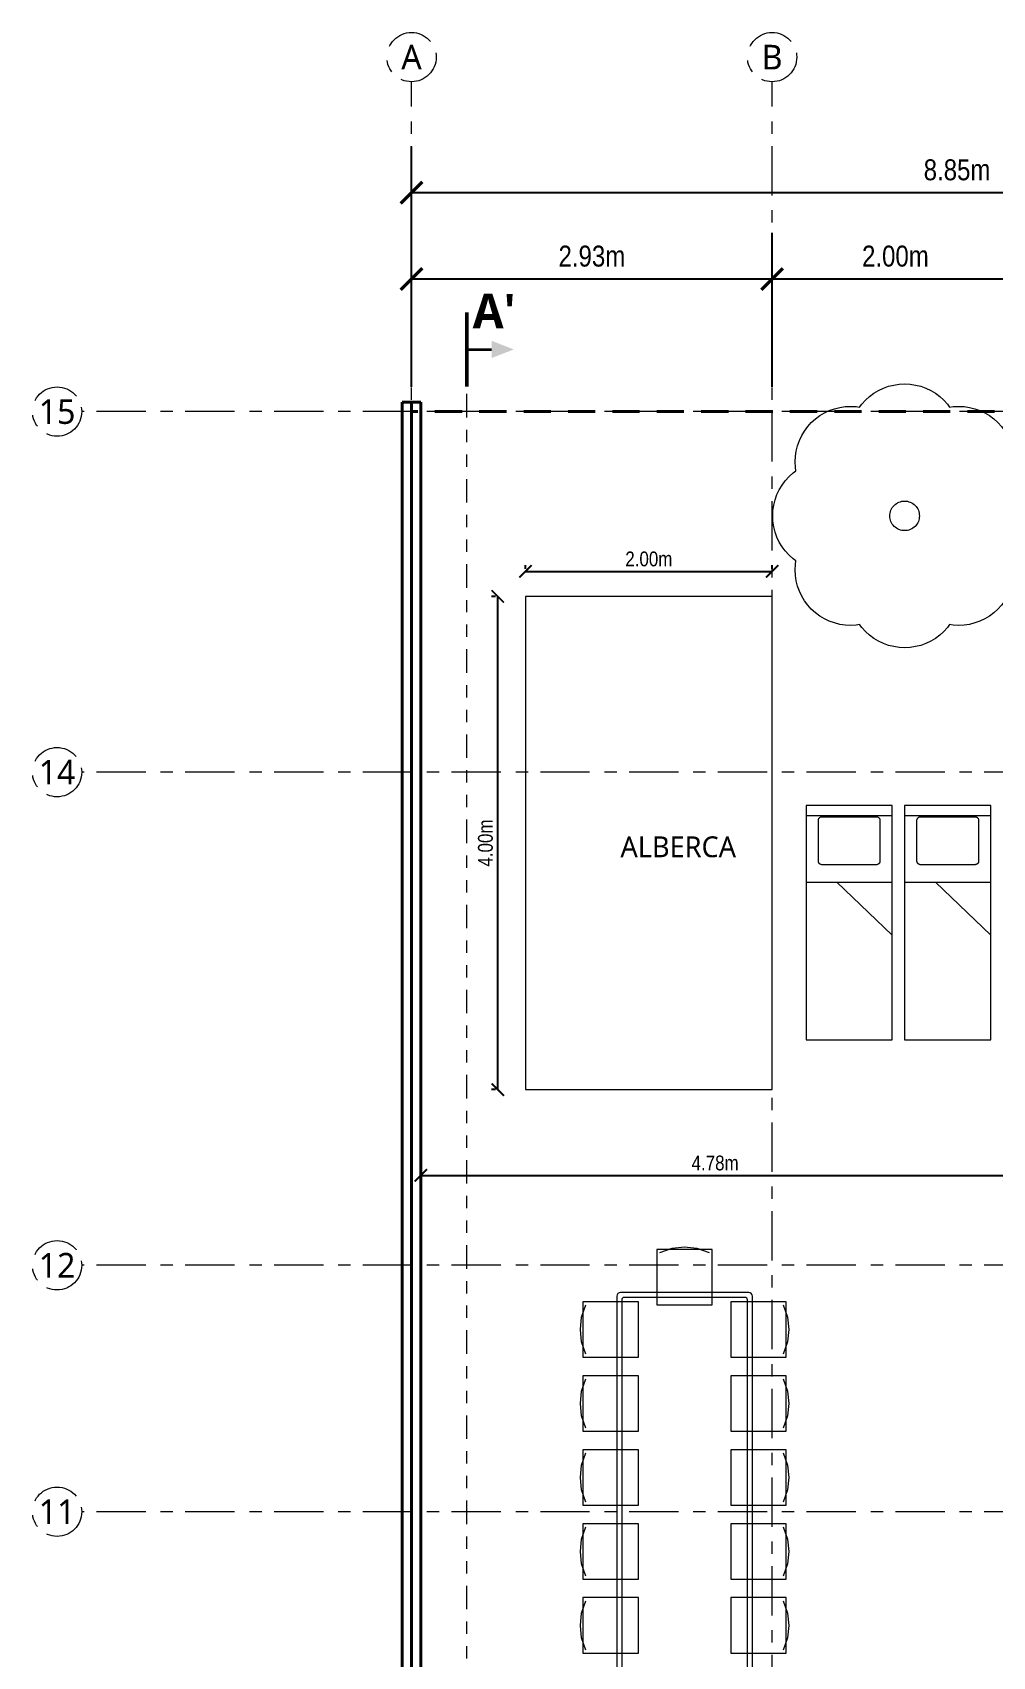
# Model space of a CAD drawing. Header units: metres. Extents: x 28.9 to 123.7, y -14.9 to 27.3.
# Drawn here: x 28.86 to 36.65, y 14.15 to 27.32 of the extents above; entities that cross this region are included whole.
import ezdxf
from ezdxf.enums import TextEntityAlignment as Align

# ---------------------------------------------------------------- set-up
doc = ezdxf.new("R2010")
doc.units = ezdxf.units.M
for name, pattern in [('EJE', [0.6, 0.4, -0.08, 0, -0.12]), ('PHANTOM', [6.35, 3.175, -0.635, 0.635, -0.635, 0.635, -0.635]), ('VACIO', [0.36, 0.22, -0.14])]:
    doc.linetypes.add(name, pattern=pattern)
for name, color, linetype, lineweight in [('001_Muros', 7, 'Continuous', 40), ('002_EjesVerticales', 8, 'EJE', 9), ('006_Mobiliario', 6, 'Continuous', 18), ('007_Textos', 7, 'Continuous', 18), ('008_Cotas', 8, 'Continuous', 13), ('017_LineaDeCorte', 1, 'Continuous', 30)]:
    doc.layers.add(name, color=color, linetype=linetype, lineweight=lineweight)
doc.styles.add('OpenSans', font='OpenSans-Regular.ttf')
doc.styles.add('OpenSans-SemiBold', font='OpenSans-SemiBold.ttf')
doc.styles.add('OpenSansCondensed-Light', font='OpenSansCondensed-Light.ttf')
doc.dimstyles.new('EZDXF', dxfattribs={"dimtxt": 0.25, "dimasz": 0.175, "dimexe": 0.375, "dimexo": 0.125, "dimgap": 0.1, "dimtad": 1, "dimzin": 4, "dimtxsty": 'OpenSansCondensed-Light', "dimblk": 'ARCHTICK', "dimcen": 2.5, "dimazin": 1, "dimtfac": 0.5, "dimtmove": 2, "dimatfit": 3})

# ---------------------------------------------------------------- blocks, each defined once
blk = doc.blocks.new('EJE')
at = {"color": 0}
blk.add_circle((0, 0), 0.2, dxfattribs=at)
at = {"color": 0, "style": 'OpenSans'}
blk.add_attdef('EJE', text='', height=0.2, dxfattribs=at).set_placement((0, 0), align=Align.MIDDLE_CENTER)
blk = doc.blocks.new('_ARCHTICK')
at = {"color": 0, "linetype": 'ByBlock', "const_width": 0.15}
blk.add_lwpolyline([(-0.5, -0.5), (0.5, 0.5)], dxfattribs=at)
blk = doc.blocks.new('*D7')
at = {"layer": '008_Cotas', "color": 0, "lineweight": -2, "transparency": 16777216}
for p, q in [((34.86, 24.446), (34.86, 25.696)), ((36.86, 24.446), (36.86, 25.696)), ((36.86, 25.321), (34.86, 25.321))]:
    blk.add_line(p, q, dxfattribs=at)
at = {"layer": 'Defpoints', "color": 0, "transparency": 16777216}
for p in [(34.86, 25.321), (34.86, 24.321), (36.86, 24.321)]:
    blk.add_point(p, dxfattribs=at)
at = {"layer": '008_Cotas', "color": 0, "lineweight": -2, "transparency": 16777216, "xscale": 0.175, "yscale": 0.175, "zscale": 0.175, "rotation": 180}
blk.add_blockref('_ARCHTICK', (34.86, 25.321), dxfattribs=at)
at = {"layer": '008_Cotas', "color": 0, "lineweight": -2, "transparency": 16777216, "xscale": 0.175, "yscale": 0.175, "zscale": 0.175}
blk.add_blockref('_ARCHTICK', (36.86, 25.321), dxfattribs=at)
at = {"layer": '008_Cotas', "color": 0, "transparency": 16777216, "insert": (35.86, 25.506), "char_height": 0.17, "attachment_point": 5, "style": 'OpenSansCondensed-Light', "bg_fill": 3, "box_fill_scale": 1.1, "bg_fill_color": 9, "bg_fill_true_color": 13158600, "bg_fill_transparency": 0}
blk.add_mtext('2.00m', dxfattribs=at)
blk = doc.blocks.new('*D8')
at = {"layer": '008_Cotas', "color": 0, "lineweight": -2, "transparency": 16777216}
for p, q in [((31.935, 24.446), (31.935, 25.696)), ((34.86, 24.446), (34.86, 25.696)), ((34.86, 25.321), (31.935, 25.321))]:
    blk.add_line(p, q, dxfattribs=at)
at = {"layer": 'Defpoints', "color": 0, "transparency": 16777216}
for p in [(31.935, 25.321), (31.935, 24.321), (34.86, 24.321)]:
    blk.add_point(p, dxfattribs=at)
at = {"layer": '008_Cotas', "color": 0, "lineweight": -2, "transparency": 16777216, "xscale": 0.175, "yscale": 0.175, "zscale": 0.175, "rotation": 180}
blk.add_blockref('_ARCHTICK', (31.935, 25.321), dxfattribs=at)
at = {"layer": '008_Cotas', "color": 0, "lineweight": -2, "transparency": 16777216, "xscale": 0.175, "yscale": 0.175, "zscale": 0.175}
blk.add_blockref('_ARCHTICK', (34.86, 25.321), dxfattribs=at)
at = {"layer": '008_Cotas', "color": 0, "transparency": 16777216, "insert": (33.398, 25.506), "char_height": 0.17, "attachment_point": 5, "style": 'OpenSansCondensed-Light', "bg_fill": 3, "box_fill_scale": 1.1, "bg_fill_color": 9, "bg_fill_true_color": 13158600, "bg_fill_transparency": 0}
blk.add_mtext('2.93m', dxfattribs=at)
blk = doc.blocks.new('*D9')
at = {"layer": '008_Cotas', "color": 0, "lineweight": -2, "transparency": 16777216}
for p, q in [((31.935, 24.446), (31.935, 26.396)), ((40.785, 24.446), (40.785, 26.396)), ((40.785, 26.021), (31.935, 26.021))]:
    blk.add_line(p, q, dxfattribs=at)
at = {"layer": 'Defpoints', "color": 0, "transparency": 16777216}
for p in [(31.935, 26.021), (31.935, 24.321), (40.785, 24.321)]:
    blk.add_point(p, dxfattribs=at)
at = {"layer": '008_Cotas', "color": 0, "lineweight": -2, "transparency": 16777216, "xscale": 0.175, "yscale": 0.175, "zscale": 0.175, "rotation": 180}
blk.add_blockref('_ARCHTICK', (31.935, 26.021), dxfattribs=at)
at = {"layer": '008_Cotas', "color": 0, "lineweight": -2, "transparency": 16777216, "xscale": 0.175, "yscale": 0.175, "zscale": 0.175}
blk.add_blockref('_ARCHTICK', (40.785, 26.021), dxfattribs=at)
at = {"layer": '008_Cotas', "color": 0, "transparency": 16777216, "insert": (36.36, 26.206), "char_height": 0.17, "attachment_point": 5, "style": 'OpenSansCondensed-Light', "bg_fill": 3, "box_fill_scale": 1.1, "bg_fill_color": 9, "bg_fill_true_color": 13158600, "bg_fill_transparency": 0}
blk.add_mtext('8.85m', dxfattribs=at)
blk = doc.blocks.new('MOB_CAMASTRO_70x190')
at = {"color": 0, "lineweight": -2}
for points in [[(0.35, -0.95), (0.35, 0.95), (-0.35, 0.95), (-0.35, -0.95)], [(0.35, 0.87), (0.35, 0.95), (-0.35, 0.95), (-0.35, 0.87)], [(0.22, 0.47), (-0.22, 0.47), (-0.223, 0.47), (-0.226, 0.471), (-0.229, 0.471), (-0.231, 0.472), (-0.234, 0.474), (-0.237, 0.475), (-0.239, 0.477), (-0.241, 0.479), (-0.243, 0.481), (-0.245, 0.483), (-0.246, 0.486), (-0.248, 0.489), (-0.249, 0.491), (-0.249, 0.494), (-0.25, 0.497), (-0.25, 0.5), (-0.25, 0.83), (-0.25, 0.833), (-0.249, 0.836), (-0.249, 0.839), (-0.248, 0.841), (-0.246, 0.844), (-0.245, 0.847), (-0.243, 0.849), (-0.241, 0.851), (-0.239, 0.853), (-0.237, 0.855), (-0.234, 0.856), (-0.231, 0.858), (-0.229, 0.859), (-0.226, 0.859), (-0.223, 0.86), (-0.22, 0.86), (0.22, 0.86), (0.223, 0.86), (0.226, 0.859), (0.229, 0.859), (0.231, 0.858), (0.234, 0.856), (0.237, 0.855), (0.239, 0.853), (0.241, 0.851), (0.243, 0.849), (0.245, 0.847), (0.246, 0.844), (0.248, 0.841), (0.249, 0.839), (0.249, 0.836), (0.25, 0.833), (0.25, 0.83), (0.25, 0.5), (0.25, 0.497), (0.249, 0.494), (0.249, 0.491), (0.248, 0.489), (0.246, 0.486), (0.245, 0.483), (0.243, 0.481), (0.241, 0.479), (0.239, 0.477), (0.237, 0.475), (0.234, 0.474), (0.231, 0.472), (0.229, 0.471), (0.226, 0.471), (0.223, 0.47)]]:
    blk.add_lwpolyline(points, close=True, dxfattribs=at)
for points in [[(-0.35, 0.33), (0.35, 0.33)], [(-0.1, 0.33), (0.35, -0.1)]]:
    blk.add_lwpolyline(points, dxfattribs=at)
blk = doc.blocks.new('MOB_ARBOL_200x200')
at = {"color": 0, "lineweight": -2}
blk.add_lwpolyline([(0.285, -0.968), (0.25, -0.994), (0.212, -1.017), (0.172, -1.036), (0.131, -1.051), (0.088, -1.061), (0.044, -1.068), (0, -1.07), (-0.044, -1.068), (-0.088, -1.061), (-0.131, -1.051), (-0.172, -1.036), (-0.212, -1.017), (-0.25, -0.994), (-0.285, -0.968), (-0.318, -0.938), (-0.348, -0.905), (-0.365, -0.882), (-0.394, -0.886), (-0.438, -0.888), (-0.483, -0.886), (-0.526, -0.88), (-0.569, -0.869), (-0.611, -0.854), (-0.651, -0.835), (-0.688, -0.813), (-0.724, -0.786), (-0.757, -0.757), (-0.786, -0.724), (-0.813, -0.688), (-0.835, -0.651), (-0.854, -0.611), (-0.869, -0.569), (-0.88, -0.526), (-0.886, -0.483), (-0.888, -0.438), (-0.886, -0.394), (-0.882, -0.365), (-0.905, -0.348), (-0.938, -0.318), (-0.968, -0.285), (-0.994, -0.25), (-1.017, -0.212), (-1.036, -0.172), (-1.051, -0.131), (-1.061, -0.088), (-1.068, -0.044), (-1.07, 0), (-1.068, 0.044), (-1.061, 0.088), (-1.051, 0.131), (-1.036, 0.172), (-1.017, 0.212), (-0.994, 0.25), (-0.968, 0.285), (-0.938, 0.318), (-0.905, 0.348), (-0.882, 0.365), (-0.886, 0.394), (-0.888, 0.438), (-0.886, 0.483), (-0.88, 0.526), (-0.869, 0.569), (-0.854, 0.611), (-0.835, 0.651), (-0.813, 0.688), (-0.786, 0.724), (-0.757, 0.757), (-0.724, 0.786), (-0.688, 0.813), (-0.651, 0.835), (-0.611, 0.854), (-0.569, 0.869), (-0.526, 0.88), (-0.483, 0.886), (-0.438, 0.888), (-0.394, 0.886), (-0.365, 0.882), (-0.348, 0.905), (-0.318, 0.938), (-0.285, 0.968), (-0.25, 0.994), (-0.212, 1.017), (-0.172, 1.036), (-0.131, 1.051), (-0.088, 1.061), (-0.044, 1.068), (0, 1.07), (0.044, 1.068), (0.088, 1.061), (0.131, 1.051), (0.172, 1.036), (0.212, 1.017), (0.25, 0.994), (0.285, 0.968), (0.318, 0.938), (0.348, 0.905), (0.365, 0.882), (0.394, 0.886), (0.438, 0.888), (0.483, 0.886), (0.526, 0.88), (0.569, 0.869), (0.611, 0.854), (0.651, 0.835), (0.688, 0.813), (0.724, 0.786), (0.757, 0.757), (0.786, 0.724), (0.813, 0.688), (0.835, 0.651), (0.854, 0.611), (0.869, 0.569), (0.88, 0.526), (0.886, 0.483), (0.888, 0.438), (0.886, 0.394), (0.882, 0.365), (0.905, 0.348), (0.938, 0.318), (0.968, 0.285), (0.994, 0.25), (1.017, 0.212), (1.036, 0.172), (1.051, 0.131), (1.061, 0.088), (1.068, 0.044), (1.07, 0), (1.068, -0.044), (1.061, -0.088), (1.051, -0.131), (1.036, -0.172), (1.017, -0.212), (0.994, -0.25), (0.968, -0.285), (0.938, -0.318), (0.905, -0.348), (0.882, -0.365), (0.886, -0.394), (0.888, -0.438), (0.886, -0.483), (0.88, -0.526), (0.869, -0.569), (0.854, -0.611), (0.835, -0.651), (0.813, -0.688), (0.786, -0.724), (0.757, -0.757), (0.724, -0.786), (0.688, -0.813), (0.651, -0.835), (0.611, -0.854), (0.569, -0.869), (0.526, -0.88), (0.483, -0.886), (0.438, -0.888), (0.394, -0.886), (0.365, -0.882), (0.348, -0.905), (0.318, -0.938), (0.285, -0.968)], dxfattribs=at)
blk.add_lwpolyline([(0.12, 0), (0.119, -0.012), (0.118, -0.023), (0.115, -0.035), (0.111, -0.046), (0.106, -0.057), (0.1, -0.067), (0.093, -0.076), (0.085, -0.085), (0.076, -0.093), (0.067, -0.1), (0.057, -0.106), (0.046, -0.111), (0.035, -0.115), (0.023, -0.118), (0.012, -0.119), (0, -0.12), (-0.012, -0.119), (-0.023, -0.118), (-0.035, -0.115), (-0.046, -0.111), (-0.057, -0.106), (-0.067, -0.1), (-0.076, -0.093), (-0.085, -0.085), (-0.093, -0.076), (-0.1, -0.067), (-0.106, -0.057), (-0.111, -0.046), (-0.115, -0.035), (-0.118, -0.023), (-0.119, -0.012), (-0.12, 0), (-0.119, 0.012), (-0.118, 0.023), (-0.115, 0.035), (-0.111, 0.046), (-0.106, 0.057), (-0.1, 0.067), (-0.093, 0.076), (-0.085, 0.085), (-0.076, 0.093), (-0.067, 0.1), (-0.057, 0.106), (-0.046, 0.111), (-0.035, 0.115), (-0.023, 0.118), (-0.012, 0.119), (0, 0.12), (0.012, 0.119), (0.023, 0.118), (0.035, 0.115), (0.046, 0.111), (0.057, 0.106), (0.067, 0.1), (0.076, 0.093), (0.085, 0.085), (0.093, 0.076), (0.1, 0.067), (0.106, 0.057), (0.111, 0.046), (0.115, 0.035), (0.118, 0.023), (0.119, 0.012)], close=True, dxfattribs=at)
blk = doc.blocks.new('*D127')
at = {"color": 0, "transparency": 16777216}
for p, q in [((32.86, 22.97), (32.86, 23)), ((32.86, 22.95), (34.86, 22.95)), ((34.86, 22.97), (34.86, 23))]:
    blk.add_line(p, q, dxfattribs=at)
at = {"layer": 'Defpoints', "transparency": 16777216}
for p in [(32.86, 22.95), (32.86, 22.95), (34.86, 22.95)]:
    blk.add_point(p, dxfattribs=at)
at = {"layer": '008_Cotas', "color": 0, "transparency": 16777216, "xscale": 0.1, "yscale": 0.1, "rotation": 180}
blk.add_blockref('_ARCHTICK', (32.86, 22.95), dxfattribs=at)
at = {"layer": '008_Cotas', "color": 0, "transparency": 16777216, "xscale": 0.1, "yscale": 0.1}
blk.add_blockref('_ARCHTICK', (34.86, 22.95), dxfattribs=at)
at = {"layer": '008_Cotas', "color": 0, "transparency": 16777216, "insert": (33.86, 23.05), "char_height": 0.12, "attachment_point": 5, "style": 'OpenSansCondensed-Light', "bg_fill": 3, "box_fill_scale": 1.1, "bg_fill_color": 0, "bg_fill_transparency": 0}
blk.add_mtext('2.00m', dxfattribs=at)
blk = doc.blocks.new('*D128')
at = {"color": 0, "transparency": 16777216}
for p, q in [((32.615, 22.746), (32.585, 22.746)), ((32.635, 18.746), (32.635, 22.746)), ((32.615, 18.746), (32.585, 18.746))]:
    blk.add_line(p, q, dxfattribs=at)
at = {"layer": 'Defpoints', "transparency": 16777216}
for p in [(32.635, 22.746), (32.635, 18.746), (32.635, 18.746)]:
    blk.add_point(p, dxfattribs=at)
at = {"layer": '008_Cotas', "color": 0, "transparency": 16777216, "xscale": 0.1, "yscale": 0.1}
for p, rotation in [((32.635, 22.746), 90), ((32.635, 18.746), 270)]:
    blk.add_blockref('_ARCHTICK', p, dxfattribs=dict(at, rotation=rotation))
at = {"layer": '008_Cotas', "color": 0, "transparency": 16777216, "insert": (32.535, 20.746), "char_height": 0.12, "attachment_point": 5, "rotation": 90, "style": 'OpenSansCondensed-Light', "bg_fill": 3, "box_fill_scale": 1.1, "bg_fill_color": 0, "bg_fill_transparency": 0}
blk.add_mtext('4.00m', dxfattribs=at)
blk = doc.blocks.new('MOB_COMEDOR15_110x420')
at = {"color": 0}
for points in [[(-0.225, 2.45), (-0.225, 2), (0.225, 2), (0.225, 2.45)], [(-0.825, 1.575), (-0.375, 1.575), (-0.375, 2.025), (-0.825, 2.025)], [(0.825, 2.025), (0.375, 2.025), (0.375, 1.575), (0.825, 1.575)], [(-0.825, 0.975), (-0.375, 0.975), (-0.375, 1.425), (-0.825, 1.425)], [(0.825, 1.425), (0.375, 1.425), (0.375, 0.975), (0.825, 0.975)], [(-0.825, 0.375), (-0.375, 0.375), (-0.375, 0.825), (-0.825, 0.825)], [(0.825, 0.825), (0.375, 0.825), (0.375, 0.375), (0.825, 0.375)], [(-0.825, -0.225), (-0.375, -0.225), (-0.375, 0.225), (-0.825, 0.225)], [(0.825, 0.225), (0.375, 0.225), (0.375, -0.225), (0.825, -0.225)], [(-0.825, -0.825), (-0.375, -0.825), (-0.375, -0.375), (-0.825, -0.375)], [(0.825, -0.375), (0.375, -0.375), (0.375, -0.825), (0.825, -0.825)], [(-0.825, -1.425), (-0.375, -1.425), (-0.375, -0.975), (-0.825, -0.975)], [(0.825, -0.975), (0.375, -0.975), (0.375, -1.425), (0.825, -1.425)], [(-0.825, -2.025), (-0.375, -2.025), (-0.375, -1.575), (-0.825, -1.575)], [(0.825, -1.575), (0.375, -1.575), (0.375, -2.025), (0.825, -2.025)]]:
    blk.add_lwpolyline(points, close=True, dxfattribs=at)
for points in [[(-0.2, 2.425), (-0.1, 2.46), (0, 2.47), (0.1, 2.46), (0.2, 2.425)], [(-0.8, 1.6), (-0.835, 1.7), (-0.845, 1.8), (-0.835, 1.9), (-0.8, 2)], [(0.8, 2), (0.835, 1.9), (0.845, 1.8), (0.835, 1.7), (0.8, 1.6)], [(-0.8, 1), (-0.835, 1.1), (-0.845, 1.2), (-0.835, 1.3), (-0.8, 1.4)], [(0.8, 1.4), (0.835, 1.3), (0.845, 1.2), (0.835, 1.1), (0.8, 1)], [(-0.8, 0.4), (-0.835, 0.5), (-0.845, 0.6), (-0.835, 0.7), (-0.8, 0.8)], [(0.8, 0.8), (0.835, 0.7), (0.845, 0.6), (0.835, 0.5), (0.8, 0.4)], [(-0.8, -0.2), (-0.835, -0.1), (-0.845, 0), (-0.835, 0.1), (-0.8, 0.2)], [(0.8, 0.2), (0.835, 0.1), (0.845, 0), (0.835, -0.1), (0.8, -0.2)], [(-0.8, -0.8), (-0.835, -0.7), (-0.845, -0.6), (-0.835, -0.5), (-0.8, -0.4)], [(0.8, -0.4), (0.835, -0.5), (0.845, -0.6), (0.835, -0.7), (0.8, -0.8)], [(-0.8, -1.4), (-0.835, -1.3), (-0.845, -1.2), (-0.835, -1.1), (-0.8, -1)], [(0.8, -1), (0.835, -1.1), (0.845, -1.2), (0.835, -1.3), (0.8, -1.4)], [(-0.8, -2), (-0.835, -1.9), (-0.845, -1.8), (-0.835, -1.7), (-0.8, -1.6)], [(0.8, -1.6), (0.835, -1.7), (0.845, -1.8), (0.835, -1.9), (0.8, -2)]]:
    blk.add_lwpolyline(points, dxfattribs=at)
for points in [[(-0.52, -2.1), (0.52, -2.1, 0.414214), (0.55, -2.07), (0.55, 2.07, 0.414214), (0.52, 2.1), (-0.52, 2.1, 0.414214), (-0.55, 2.07), (-0.55, -2.07, 0.414214)], [(-0.49, -2.06), (0.49, -2.06, 0.414214), (0.51, -2.04), (0.51, 2.04, 0.414214), (0.49, 2.06), (-0.49, 2.06, 0.414214), (-0.51, 2.04), (-0.51, -2.04, 0.414214)]]:
    blk.add_lwpolyline(points, format="xyb", close=True, dxfattribs=at)

msp = doc.modelspace()

# ---------------------------------------------------------------- linework, layer by layer
at = {"layer": '001_Muros'}
for p, q in [((32.01, 24.321), (31.86, 24.321)), ((31.86, 24.321), (31.86, -0.2)), ((31.935, 24.321), (31.935, -0.2)), ((32.01, 24.321), (32.01, 6.896))]:
    msp.add_line(p, q, dxfattribs=at)
at = {"layer": '001_Muros', "linetype": 'VACIO'}
msp.add_lwpolyline([(39.185, 24.246), (31.935, 24.246)], dxfattribs=at)
at = {"layer": '002_EjesVerticales'}
for p, q in [((31.935, -2.8), (31.935, 26.921)), ((34.86, -2.8), (34.86, 26.921)), ((43.46, 24.246), (29.26, 24.246)), ((43.46, 21.321), (29.26, 21.321)), ((43.46, 17.321), (29.26, 17.321)), ((43.46, 15.322), (29.26, 15.322))]:
    msp.add_line(p, q, dxfattribs=at)
at = {"layer": '006_Mobiliario'}
msp.add_lwpolyline([(34.86, 18.746), (34.86, 18.746), (34.86, 18.746), (34.86, 22.746), (32.86, 22.746), (32.86, 18.746), (34.86, 18.746)], dxfattribs=at)

# ---------------------------------------------------------------- block references
at = {"layer": '002_EjesVerticales'}
for p, values in [((31.935, 27.121), {'EJE': 'A'}), ((34.86, 27.121), {'EJE': 'B'}), ((29.06, 24.246), {'EJE': '15'}), ((29.06, 21.321), {'EJE': '14'}), ((29.06, 17.321), {'EJE': '12'}), ((29.06, 15.322), {'EJE': '11'})]:
    msp.add_blockref('EJE', p, dxfattribs=at).add_auto_attribs(values)
at = {"layer": '006_Mobiliario'}
for name, p in [('MOB_CAMASTRO_70x190', (35.485, 20.1)), ('MOB_CAMASTRO_70x190', (36.285, 20.1)), ('MOB_COMEDOR15_110x420', (34.15, 15))]:
    msp.add_blockref(name, p, dxfattribs=at)

# ---------------------------------------------------------------- texts
at = {"layer": '007_Textos', "insert": (33.63, 20.8), "char_height": 0.1688, "attachment_point": 1, "style": 'OpenSans'}
msp.add_mtext_dynamic_manual_height_columns('ALBERCA', width=0.04964, gutter_width=0.844, heights=[0], dxfattribs=at)

# ---------------------------------------------------------------- next in the draw order: dimensions: what is measured, and where the dimension line sits
at = {"layer": '008_Cotas'}
for base, p1, p2, angle, override, picture, middle in [((34.86, 25.321), (36.86, 24.321), (34.86, 24.321), 180, {"dimtxt": 0.17, "dimzin": 0, "dimdsep": 46, "dimpost": '<>m', "dimtix": 1, "dimfxl": 1, "dimtfill": 1}, '*D7', (35.86, 25.506)), ((32.635, 18.746), (32.635, 18.746), (32.635, 22.746), 90, {"dimtxt": 0.12, "dimasz": 0.1, "dimexe": 0.05, "dimexo": 0.02, "dimgap": 0.04, "dimrnd": 0.001, "dimzin": 0, "dimdsep": 46, "dimpost": '<>m', "dimtix": 1, "dimtfill": 1}, '*D128', (32.535, 20.746))]:
    dim = msp.add_linear_dim(base=base, p1=p1, p2=p2, angle=angle, dimstyle='EZDXF', override=override, dxfattribs=at)
    dim.commit()
    dim.dimension.update_dxf_attribs({"geometry": picture, "text_midpoint": middle})

# ---------------------------------------------------------------- next in the draw order: dimensions: what is measured, and where the dimension line sits
dim = msp.add_linear_dim(base=(31.935440352, 25.321), p1=(34.860440352, 24.321), p2=(31.935440352, 24.321), angle=180, dimstyle='EZDXF', override={"dimtxt": 0.17, "dimzin": 0, "dimdsep": 46, "dimpost": '<>m', "dimtix": 1, "dimfxl": 1, "dimtfill": 1}, dxfattribs=at)
dim.commit()
dim.dimension.update_dxf_attribs({"geometry": '*D8', "text_midpoint": (33.397940352, 25.506)})

# ---------------------------------------------------------------- next in the draw order: dimensions: what is measured, and where the dimension line sits
dim = msp.add_linear_dim(base=(31.935, 26.021), p1=(40.785, 24.321), p2=(31.935, 24.321), angle=180, dimstyle='EZDXF', override={"dimtxt": 0.17, "dimzin": 0, "dimdsep": 46, "dimpost": '<>m', "dimtix": 1, "dimfxl": 1, "dimtfill": 1}, dxfattribs=at)
dim.commit()
dim.dimension.update_dxf_attribs({"geometry": '*D9', "text_midpoint": (36.36, 26.206)})

# ---------------------------------------------------------------- next in the draw order: hatches: boundary and pattern name
at = {"layer": '017_LineaDeCorte'}
msp.add_hatch(color=256, dxfattribs=at).paths.add_polyline_path([(32.765, 24.75), (32.585, 24.82), (32.585, 24.68)])

# ---------------------------------------------------------------- next in the draw order: linework, layer by layer
at = {"layer": '017_LineaDeCorte', "linetype": 'PHANTOM', "lineweight": 18, "ltscale": 0.06}
msp.add_line((32.385, -1.35), (32.385, 25.05), dxfattribs=at)
at = {"layer": '017_LineaDeCorte', "lineweight": 50}
msp.add_line((32.385, 24.45), (32.385, 25.05), dxfattribs=at)
at = {"layer": '017_LineaDeCorte', "lineweight": 35}
msp.add_line((32.385, 24.75), (32.585, 24.75), dxfattribs=at)

# ---------------------------------------------------------------- next in the draw order: block references
at = {"layer": '006_Mobiliario'}
msp.add_blockref('MOB_ARBOL_200x200', (35.935, 23.4), dxfattribs=at)

# ---------------------------------------------------------------- next in the draw order: texts
at = {"layer": '007_Textos', "insert": (32.605, 25.061), "char_height": 0.28, "attachment_point": 5, "style": 'OpenSans-SemiBold'}
msp.add_mtext("A'", dxfattribs=at)

# ---------------------------------------------------------------- next in the draw order: dimensions: what is measured, and where the dimension line sits
at = {"layer": '008_Cotas'}
dim = msp.add_linear_dim(base=(32.86, 22.95), p1=(32.86, 22.95), p2=(34.86, 22.95), dimstyle='EZDXF', override={"dimtxt": 0.12, "dimasz": 0.1, "dimexe": 0.05, "dimexo": 0.02, "dimgap": 0.04, "dimrnd": 0.001, "dimzin": 0, "dimdsep": 46, "dimpost": '<>m', "dimtix": 1, "dimtfill": 1}, dxfattribs=at)
dim.commit()
dim.dimension.update_dxf_attribs({"geometry": '*D127', "text_midpoint": (33.86, 23.05)})
msp.add_linear_dim(base=(32.01, 18.05), p1=(32.01, 18.05), p2=(36.785, 18.05), dimstyle='EZDXF', override={"dimtxt": 0.12, "dimasz": 0.1, "dimexe": 0.05, "dimexo": 0.02, "dimgap": 0.04, "dimrnd": 0.001, "dimzin": 0, "dimdsep": 46, "dimpost": '<>m', "dimtix": 1, "dimtfill": 1}, dxfattribs=at).render()

doc.saveas('drawing.dxf')
